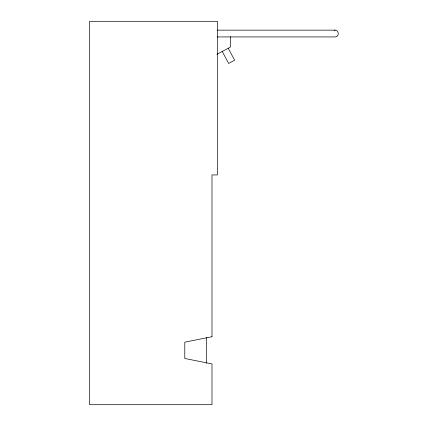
<?xml version="1.0" encoding="UTF-8"?>
<svg xmlns="http://www.w3.org/2000/svg" width="426" height="426" viewBox="0 0 426 426"><rect width="100%" height="100%" fill="white"/><g stroke="black" fill="none" stroke-linecap="round" stroke-linejoin="round"><path stroke-width="0.64" d="M216.935 54.278L230.333 47.132L230.333 36.689M334.144 30.251C338.91 28.856 339.985 37.051 335.022 36.934L217.239 36.934M217.239 30.139L335.022 30.139M228.235 48.25L234.635 60.247L228.634 63.447L222.239 51.45M206.541 337.355L206.541 363.298M211.983 336.721L184.788 342.158L184.788 358.474L211.983 363.91L211.983 404.7L89.62 404.7L89.62 21.3L217.42 21.3L217.42 174.932L211.983 174.932L211.983 336.721"/></g></svg>
